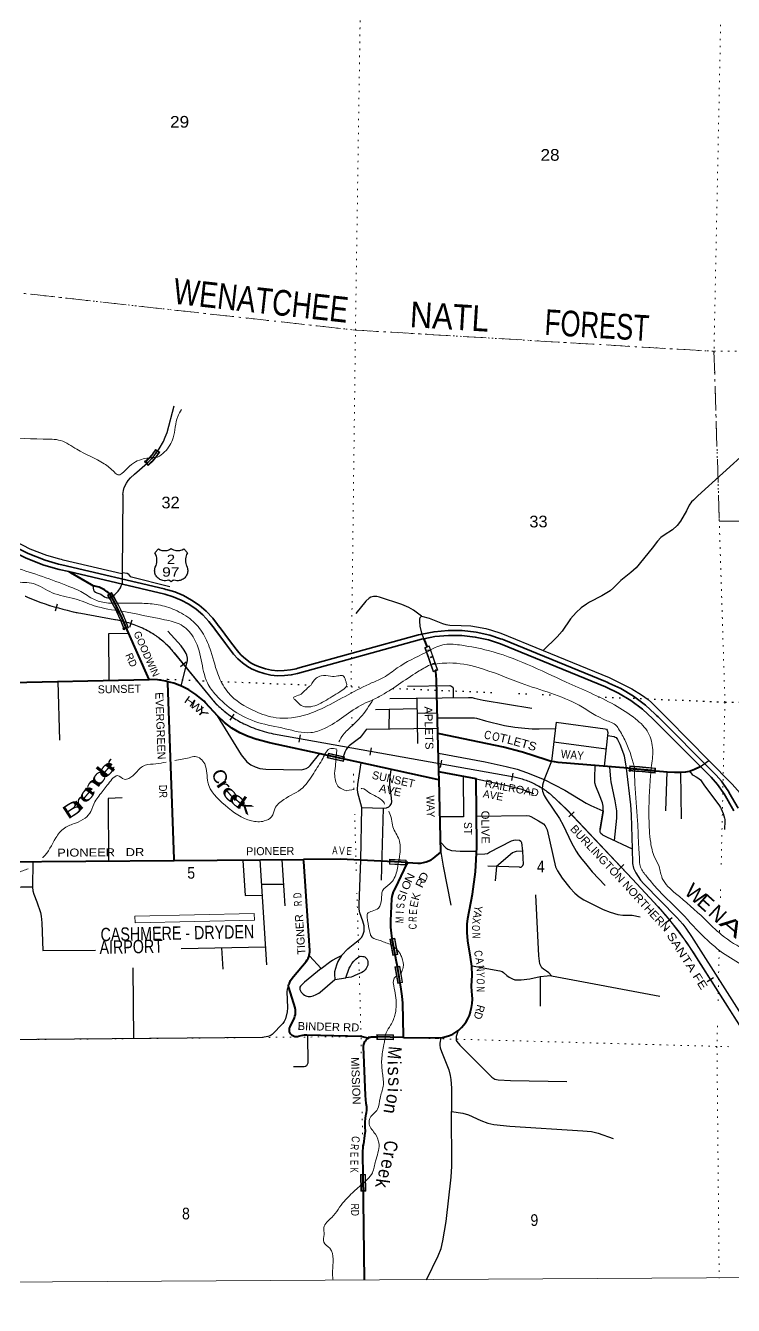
# Model space of a CAD drawing. Header units: feet. Extents: x -3 to 248627, y 0 to 184934.
# Drawn here: x 125833 to 136455, y 0 to 19192 of the extents above; entities that cross this region are included whole.
import ezdxf
from ezdxf.enums import TextEntityAlignment as Align

# ---------------------------------------------------------------- set-up
doc = ezdxf.new("R2010")
doc.units = ezdxf.units.FT
doc.header["$LTSCALE"] = 70
doc.header["$PDMODE"] = 32
doc.header["$PDSIZE"] = 35
doc.linetypes.add('DOT_DASHED', pattern=[7.7, 5, -1.2, 0.3, -1.2])
doc.linetypes.add('DOTTED', pattern=[1.5, 0.3, -1.2])
for name, color, linetype, lineweight in [('16', 7, 'Continuous', 25), ('20', 7, 'Continuous', 70), ('26', 7, 'Continuous', 40), ('27', 7, 'Continuous', 35), ('29', 7, 'Continuous', 25), ('31', 7, 'Continuous', 13), ('34', 7, 'Continuous', 25), ('36', 7, 'Continuous', 13), ('39', 7, 'Continuous', 13), ('4', 7, 'Continuous', 13), ('44', 7, 'DOT_DASHED', 13), ('6', 7, 'DOTTED', 25), ('61', 7, 'Continuous', 13), ('7', 7, 'DOTTED', 13)]:
    doc.layers.add(name, color=color, linetype=linetype, lineweight=lineweight)
doc.layers.add('41', color=7, linetype='Continuous')

msp = doc.modelspace()

# ---------------------------------------------------------------- linework, layer by layer
at = {"layer": '16'}
msp.add_line((128018.23, 11349.45), (128017.61, 11349.01), dxfattribs=at)
for points in [[(127774.58, 11284.2), (127796.31, 11309.08), (127804.36, 11318.29), (127826.17, 11343.27)], [(127826.17, 11343.27), (127851.12, 11331.55), (127860.89, 11327.79), (127879.29, 11322.85), (127898.12, 11319.86), (127917.15, 11318.85), (127936.18, 11319.84), (127955.01, 11322.81), (127973.42, 11327.73), (127991.21, 11334.56), (128008.2, 11343.2), (128017.61, 11349.01)], [(128018.23, 11349.45), (128034.75, 11339.65), (128052.02, 11331.72), (128070.02, 11325.64), (128088.56, 11321.48), (128107.43, 11319.27), (128126.43, 11319.06), (128145.34, 11320.82), (128163.97, 11324.56), (128182.11, 11330.22), (128185.01, 11331.47), (128210.01, 11343.35)], [(128210.01, 11343.35), (128231.84, 11318.35), (128239.57, 11309.5), (128261.66, 11284.2)], [(127779.49, 11072.54), (127790.38, 11098), (127796.33, 11116.29), (127801.17, 11139.02), (127803.62, 11162.13), (127803.63, 11185.38), (127801.21, 11208.49), (127796.39, 11231.23), (127789.22, 11253.34), (127786.67, 11259.08), (127774.58, 11284.2)], [(128261.66, 11284.2), (128249.69, 11259.5), (128242.9, 11241.6), (128236.98, 11219.12), (128233.44, 11196.15), (128232.32, 11172.93), (128233.64, 11149.73), (128237.37, 11126.79), (128243.48, 11104.36), (128245.97, 11097.96), (128256.78, 11072.47)], [(127955.85, 10871.72), (127931.84, 10868.13), (127925.87, 10867.63), (127910.02, 10867.95), (127894.3, 10869.94), (127878.87, 10873.55), (127863.9, 10878.76), (127849.56, 10885.5), (127836, 10893.71), (127823.37, 10903.28), (127811.81, 10914.13), (127801.45, 10926.12), (127792.4, 10939.13), (127784.76, 10953.02), (127778.62, 10967.63), (127774.03, 10982.8), (127771.06, 10998.37), (127769.72, 11014.16), (127770.05, 11030.01), (127772.03, 11045.73), (127772.56, 11048), (127779.49, 11072.54)], [(128256.78, 11072.47), (128263.6, 11047.96), (128264.77, 11042.41), (128266.4, 11026.65), (128266.38, 11010.8), (128264.69, 10995.04), (128261.37, 10979.54), (128256.45, 10964.48), (128249.98, 10950.01), (128242.04, 10936.3), (128232.7, 10923.49), (128222.08, 10911.73), (128210.28, 10901.14), (128197.44, 10891.85), (128183.71, 10883.94), (128169.22, 10877.52), (128154.14, 10872.65), (128138.63, 10869.38), (128122.86, 10867.75), (128107.01, 10867.77), (128104.01, 10868.09), (128080.21, 10871.75)], [(128018.14, 10850.41), (127993, 10871.08), (127992.17, 10871.45), (127986.92, 10873.17), (127981.84, 10874.26), (127955.85, 10871.72)], [(128080.21, 10871.75), (128054.01, 10874.15), (128052.78, 10873.98), (128047.45, 10872.63), (128043, 10870.98), (128018.14, 10850.41)]]:
    msp.add_lwpolyline(points, dxfattribs=at)
at = {"layer": '20', "lineweight": 35}
for points in [[(126480.55, 11003.64), (126335.41, 11037.75), (126104.98, 11102.41), (125839.51, 11205.35), (125586.25, 11335.48), (124250.34, 12121.54)], [(136527.05, 7454.54), (136393.63, 7685.67), (136379.35, 7710.4), (136363.44, 7735.67), (136275.42, 7859.71), (136194.42, 7951.74), (136173.04, 7976.04), (136147.33, 8001.7), (135323.74, 8823.99), (135299.77, 8847.92), (135273.74, 8872.14), (135137.49, 8998.92), (134957.96, 9134.11), (134765.29, 9249.79), (134586.58, 9333.04), (134561.56, 9344.7), (134536.58, 9354.92), (133010.59, 9979.08), (132985.7, 9989.26), (132960.59, 9997.59), (132799.75, 10050.94), (132594.04, 10096.78), (132384.65, 10120.88), (132173.9, 10122.95), (131964.08, 10102.98), (131781.29, 10066.01), (131757.46, 10061.19), (131731.29, 10053.99), (129917.02, 9554.42), (129892.51, 9547.68), (129867.02, 9542.18), (129806.91, 9529.22), (129713.05, 9518.71), (129618.6, 9518.07), (129524.61, 9527.31), (129432.1, 9546.32), (129342.07, 9574.9), (129280.53, 9601.81), (129256.42, 9612.35), (129230.53, 9627.57), (129203.55, 9643.43), (129133.65, 9693.52), (129069.37, 9750.65), (129034.22, 9789.18), (129011.56, 9814.01), (128991.99, 9839.18), (128890.66, 9969.47), (128751.47, 10160.34), (128724.46, 10197.38), (128715.08, 10210.34), (128640.99, 10306.99), (128544.88, 10408.34), (128438.71, 10499.09), (128323.63, 10578.25), (128200.91, 10644.95), (128071.89, 10698.45), (127962.6, 10730.87), (127937.97, 10738.17), (127912.6, 10744.14), (126377.48, 11104.91), (126352.67, 11110.74), (126327.48, 11117.8), (126128.4, 11173.66), (125870.25, 11273.77), (125648.97, 11387.46)], [(131811.69, 9995.74), (131776.2, 9988.56), (129911.93, 9475.23), (129819.15, 9455.22), (129717.48, 9443.84), (129615.19, 9443.15), (129513.38, 9453.16), (129413.17, 9473.75), (129315.67, 9504.71), (129221.94, 9545.68), (129163.11, 9580.26), (129086.83, 9634.93), (129016.68, 9697.27), (128953.43, 9766.6), (128830.75, 9924.34), (128672.64, 10141.15), (128664.15, 10153.68), (128583.94, 10258.3), (128493.23, 10353.96), (128393.03, 10439.61), (128284.42, 10514.32), (128168.59, 10577.27), (128046.82, 10627.76), (127920.44, 10665.25), (126480.55, 11003.64)], [(136461.74, 7417.66), (136315.11, 7671.67), (136301.8, 7693.11), (136216.61, 7813.17), (136119.34, 7923.67), (135245.75, 8795.88), (135089.3, 8941.45), (134916.04, 9071.92), (134730.1, 9183.55), (134533.51, 9275.14), (132958.54, 9919.34), (132779.63, 9978.69), (132581.57, 10022.83), (132379.99, 10046.02), (132177.09, 10048.02), (131975.09, 10028.8), (131811.69, 9995.74)]]:
    msp.add_lwpolyline(points, dxfattribs=at)
at = {"layer": '26'}
for p, q in [((125327.95, 9336.98), (127686.37, 9387.16)), ((132034.44, 8000.97), (132019.5, 8574.85)), ((132037.61, 7879.63), (132034.44, 8000.97)), ((125405.68, 6651.29), (128063.83, 6672.82)), ((128063.83, 6672.82), (130004.56, 6688.53)), ((131505.72, 4016.76), (131103.84, 4026.52)), ((130919.43, 379.3), (130898.33, 1966.42))]:
    msp.add_line(p, q, dxfattribs=at)
for points in [[(127095.57, 10668.32), (127066.27, 10693.68), (127056.31, 10702.3), (127018.64, 10728.53), (126978.44, 10750.68), (126936.15, 10768.51), (126892.22, 10781.82), (126872.14, 10785.67), (126849.22, 10790.06), (126822.14, 10805), (126511.77, 10985.48), (126480.55, 11003.64)], [(127686.37, 9387.16), (127355.53, 10128.58), (127283.97, 10304.71), (127226.5, 10423.32), (127171.9, 10534.74), (127095.57, 10668.32)], [(131858.31, 9880.4), (131848.2, 9905.4), (131822.11, 9969.97), (131811.69, 9995.74)], [(132019.5, 8574.85), (131998.71, 9372.92), (131993.89, 9460.25), (131989.2, 9493.53), (131986.59, 9512.08)], [(127966.81, 9353.32), (127934.96, 9361.75), (127811.33, 9380.97), (127686.37, 9387.16)], [(128063.83, 6672.82), (128062.89, 6698.99), (127967.66, 9329.75), (127966.81, 9353.32)], [(130367.15, 8246.36), (129493.1, 8438.24), (129309.87, 8485.86), (129304.73, 8487.29), (129174.04, 8531.19), (129048.66, 8588.52), (128929.97, 8658.64), (128819.25, 8740.78), (128717.72, 8834.04), (128534.91, 9034.36), (128512.04, 9059.42), (128487.1, 9082.39), (128487.07, 9082.42), (128389.61, 9160.89), (128284.48, 9228.73), (128172.84, 9285.21), (128055.91, 9329.72), (127966.81, 9353.32)], [(134893.83, 8052.34), (134868.83, 8054.49), (133827.28, 8143.88), (133771.07, 8149.02), (133706.11, 8161.39), (133642.8, 8180.48), (133287.61, 8297.91), (133272.21, 8302.82), (133002.72, 8372.57), (132042.81, 8570.06), (132019.5, 8574.85)], [(132037.61, 7879.63), (132009.71, 7885.76), (130367.15, 8246.36)], [(135282.42, 8017.88), (134893.83, 8052.34), (135460.97, 8003.67), (135569.31, 7998.35), (135654.13, 7996.7), (135738.65, 8003.91), (135794.92, 8013.73), (135873.09, 8040.96), (135947.98, 8076.2), (135959.98, 8082.77)], [(131335.88, 5500.88), (131322.05, 5581.83), (131321.96, 5582.4), (131312.56, 5674.35), (131312.82, 5766.78), (131328.24, 6095.21), (131333.01, 6131.46), (131341.54, 6167), (131353.74, 6201.46), (131356.61, 6208.19), (131429.75, 6353.27), (131556.47, 6615.95), (131567.96, 6639.77), (131570.54, 6639.63), (131718.81, 6631.82), (131761.02, 6633.7), (131802.8, 6639.98), (131843.7, 6650.59), (131883.26, 6665.42), (131921.06, 6684.3), (131948.29, 6701.19), (132065.76, 6798.76), (132037.61, 7879.63)], [(131505.72, 4016.76), (131979.91, 4012.43), (132034.44, 4012.64), (132088.64, 4018.54), (132141.94, 4030.07), (132193.73, 4047.12), (132243.46, 4069.48), (132290.58, 4096.92), (132334.58, 4129.13), (132374.96, 4165.77), (132411.3, 4206.43), (132443.18, 4250.66), (132470.27, 4297.98), (132492.26, 4347.88), (132508.92, 4399.8), (132510.35, 4405.35), (132526.11, 4466.68), (132535.44, 4529.65), (132538.14, 4593.26), (132534.17, 4656.8), (132527.98, 4705.47), (132524.37, 4788.85), (132529.49, 4872.15), (132533.6, 4947.7), (132529.9, 5085.46), (132511.83, 5222.08), (132469.47, 5466.14), (132458.99, 5590.34), (132461.54, 5714.95), (132471.05, 5801.47), (132540.42, 6165.01), (132585.15, 6503.11), (132604.38, 6871.64), (132604.33, 6890.52), (132596.87, 7897.18), (132061.11, 7996.05), (132034.44, 8000.97)], [(130970.75, 4006.47), (130867.14, 4031.64), (130053.27, 4052.86), (130037.05, 4053.82), (130012.82, 4053.13), (129988.8, 4049.91), (129965.24, 4044.19), (129904.45, 4026.82), (129893.48, 4026.51), (129882.53, 4027.35), (129871.74, 4029.32), (129861.21, 4032.42), (129851.06, 4036.59), (129841.4, 4041.81), (129832.34, 4048), (129823.98, 4055.11), (129816.4, 4063.06), (129809.7, 4071.75), (129803.95, 4081.09), (129799.2, 4090.99), (129795.51, 4101.33), (129792.92, 4111.99), (129791.47, 4122.87), (129791.15, 4133.84), (129791.99, 4144.79), (129793.96, 4155.58), (129797.06, 4166.11), (129801.23, 4176.26), (129802.41, 4178.66), (129867.22, 4313.65), (129875.42, 4336.93), (129881.14, 4360.93), (129884.33, 4385.4), (129884.93, 4410.07), (129882.96, 4434.67), (129878.42, 4458.92), (129877.08, 4464.2), (129785.11, 4768.25), (129776.46, 4796.84), (129784.82, 4818.25), (129790.81, 4833.61), (129810.7, 4872.1), (129834.49, 4908.3), (129855.2, 4934.22), (130042.86, 5159.29), (130058.3, 5180.61), (130071.43, 5203.43), (130082.1, 5227.49), (130090.2, 5252.53), (130095.63, 5278.29), (130098.35, 5304.47), (130098.62, 5322.39), (130006.64, 6658.37), (130004.56, 6688.53)], [(131567.96, 6639.77), (130557.31, 6693.01), (130004.56, 6688.53)], [(131411.94, 5082.51), (131395.45, 5177.06), (131335.88, 5500.88)], [(131505.72, 4016.76), (131505.03, 4042.52), (131491.93, 4530.08), (131486.49, 4635.57), (131469.6, 4744.34), (131411.94, 5082.51)], [(130898.33, 1966.42), (130894.43, 2260.1), (130892.81, 2311.82), (130896.6, 2363.43), (130905.77, 2414.36), (130906.71, 2418.29), (130925.77, 2549.59), (130931.44, 2611.75), (130930.58, 2674.17), (130929.76, 2684.97), (130928.14, 2747.62), (130933.07, 2810.08), (130944.5, 2871.7), (130947.51, 2883.67), (130949.6, 2892.85), (130953.89, 2920.57), (130955.27, 2948.58), (130953.71, 2976.59), (130949.23, 3004.27), (130945.08, 3029.78), (130933.59, 3147.33), (130904.53, 3884.21), (130905.36, 3899.3), (130907.76, 3914.21), (130911.7, 3928.79), (130917.15, 3942.88), (130924.04, 3956.32), (130932.3, 3968.97), (130941.84, 3980.69), (130952.54, 3991.34), (130964.31, 4000.82), (130977, 4009.02), (130990.47, 4015.84), (131004.59, 4021.22), (131019.19, 4025.1), (131034.11, 4027.42), (131049.2, 4028.18), (131064.28, 4027.35), (131066.24, 4027.12), (131103.84, 4026.52)]]:
    msp.add_lwpolyline(points, dxfattribs=at)
at = {"layer": '29'}
for p, q in [((133597.87, 9819.9), (134590.29, 9413.98)), ((126315.69, 9357.06), (126341.7, 8474.77)), ((131562.87, 9288.07), (132200.89, 9295.34)), ((131299.32, 9102.83), (132479.02, 9117.59)), ((131701.75, 9101.22), (131711.86, 8426.41)), ((132699.67, 9077.91), (133429.03, 8954.44)), ((128708.69, 8840.05), (129066.77, 8258.88)), ((131082.52, 8936.02), (131703.4, 8949.73)), ((131287.68, 8939.44), (131285.97, 8647.47)), ((131707.1, 8881.66), (132006.98, 8887.06)), ((130951.31, 8639.61), (132016.78, 8653.98)), ((133794.49, 8745.1), (134530.85, 8648.63)), ((133759.74, 8448.86), (134543.35, 8346.2)), ((134568.68, 8592.37), (134517.43, 8084.39)), ((133727.59, 8160.48), (133615.35, 7886.7)), ((135959.98, 8082.77), (136084.79, 8169.2)), ((132596.87, 7897.18), (133059.99, 7796.14)), ((135457.06, 8003.69), (135436.35, 7415.27)), ((135662.71, 7995.86), (135670.47, 7297.82)), ((130878.61, 7464.5), (131197.13, 7454.38)), ((131197.13, 7454.38), (131167.75, 6377.15)), ((132601.76, 7335.83), (133342.78, 7345.89)), ((133288.46, 6812.45), (133297.45, 6612.54)), ((125942.67, 6652.82), (125938.18, 6274.03)), ((129451.31, 5107.33), (129352.9, 6679.61)), ((129678.24, 6681.71), (129725.31, 5992.08)), ((133245.34, 6570.67), (132769.26, 6587.42)), ((132898.5, 6583.42), (132881.27, 6364.48)), ((129380.47, 6317.3), (129705.66, 6319.37)), ((133533.26, 5244.56), (133490.2, 6154.58)), ((128166.96, 5351.1), (129434.44, 5376.83)), ((135827.18, 5532.97), (136828.98, 3963.1)), ((128772.55, 5360.77), (128792.58, 5042.59)), ((130091.5, 5244.1), (130267.4, 5053.45)), ((127440.33, 5060.67), (127450.78, 3997.05)), ((133555.95, 4934.67), (133554.59, 4486.92)), ((133722.78, 4944.46), (135350.5, 4638.71))]:
    msp.add_line(p, q, dxfattribs=at)
for points in [[(137681, 14357.24), (137648.95, 14199.89), (137637.33, 14163.94), (137625.7, 14137.49), (137581.28, 14056.02), (137479.78, 13895.23), (137192.2, 13463.64), (137094.93, 13294.38), (137015.65, 13124.08), (136980.74, 13078.58), (136950.1, 13050.04), (136896.16, 13002.42), (136672.02, 12820.47), (135923.46, 12139.23), (135854.73, 12076.82), (135826.19, 12050.37), (135793.41, 12000.65), (135750.06, 11914.97), (135661.25, 11762.64)], [(127291.39, 12160.74), (127301.35, 12218.47), (127314.02, 12265), (127345.75, 12330.59), (127371.11, 12370.78), (127409.18, 12408.87), (127468.38, 12463.86), (127658.68, 12628.88), (127749.61, 12721.96), (127799.31, 12791.79), (127835.26, 12843.63), (127901.85, 12956.8), (127929.35, 13018.16), (127956.83, 13090.08), (128060.44, 13489.92)], [(127291.39, 12160.74), (127281.62, 10991.29), (127280.21, 10823.08)], [(127275.93, 10970.8), (126394.64, 11177.92), (126371.37, 11183.38), (126347.73, 11190.02), (126152.15, 11244.9), (125901.03, 11342.27), (125683.25, 11454.17), (125660.06, 11466.09), (125610.1, 11495.49), (125578.25, 11528.79), (125537.29, 11599.83), (125482.69, 11651.74), (125403.5, 11706.38), (125335.24, 11785.62), (125269.71, 11881.24), (125209.64, 11968.67), (125130.46, 12028.78), (125051.79, 12040.88)], [(135661.25, 11762.64), (135610.53, 11693.69), (135538.79, 11629.27), (135413.7, 11548.27), (135367.71, 11513.29), (135318.04, 11459.91), (135237.09, 11356.83), (134994.27, 11062.3), (134913.32, 10988.66), (134766.15, 10870.85), (134655.77, 10760.39), (134604.27, 10716.22), (134479.17, 10642.59), (134295.21, 10546.86), (134251.06, 10517.4), (134170.12, 10458.5), (134092.85, 10392.22), (134008.23, 10296.51), (133883.13, 10112.42), (133809.55, 10024.07), (133597.87, 9819.9)], [(127281.62, 10991.29), (127359.25, 10979.93), (127374, 10968.86), (127403.51, 10931.96), (127995.2, 10783.09)], [(126849.22, 10790.06), (126844.63, 10753.4), (126849.91, 10729.07), (126863.66, 10711.09), (126881.63, 10696.28), (126902.78, 10685.7), (126961.98, 10664.55), (127019.08, 10627.53), (127041.28, 10615.89), (127066.65, 10609.54), (127085.68, 10608.48), (127100.48, 10612.72), (127154.41, 10644.45), (127174.49, 10659.26), (127221.01, 10710.03), (127254.85, 10758.69), (127268.59, 10789.37), (127280.21, 10823.08)], [(131772.55, 10336.67), (131654.13, 10427.65), (131582.23, 10467.84), (131478.62, 10512.27), (131144.52, 10622.29), (131102.23, 10630.75), (131055.71, 10630.75), (131013.41, 10622.29), (130988.04, 10607.48), (130939.4, 10558.82), (130789.27, 10376.87)], [(131811.69, 9995.74), (131776.78, 10080.68), (131755.63, 10186.46), (131749.29, 10262.62), (131747.17, 10292.24), (131755.63, 10315.52), (131772.55, 10336.67)], [(131772.55, 10336.67), (131888.84, 10304.93), (132091.84, 10226.65), (132140.48, 10211.85), (132199.69, 10201.27), (132370.97, 10197.04), (132516.87, 10188.57), (132597.23, 10175.88), (132738.9, 10150.49), (132823.49, 10127.22), (132965.16, 10078.56), (133597.87, 9819.9)], [(127378.91, 10075.23), (127076.08, 10070.69), (127080.41, 9373.91)], [(128167.69, 9291.27), (128263.48, 9665.98), (128263.48, 9708.29), (128252.9, 9752.72), (128244.45, 9778.1), (128214.84, 9826.76), (128166.21, 9890.23), (127965.33, 10112.37)], [(134590.29, 9413.98), (134932.76, 9246.03), (135074.44, 9157.17), (135173.82, 9085.24), (135224.57, 9038.69), (135474.09, 8793.27), (136084.79, 8169.2)], [(132200.89, 9295.34), (132214.5, 9292.59), (132230.35, 9283.07), (132241.99, 9269.32), (132247.27, 9255.56), (132249.54, 9114.72)], [(132479.02, 9117.59), (132532.74, 9114.88), (132566.57, 9107.47), (132699.67, 9077.91)], [(130951.31, 8639.61), (130874.92, 8540.46), (130846.38, 8512.96), (130788.22, 8468.53), (130690.96, 8392.37), (130667.7, 8370.16), (130645.5, 8337.37), (130625.41, 8297.16), (130591.14, 8197.19)], [(132012.34, 8808.98), (132491.52, 8813.4), (132571.87, 8809.17), (132597.24, 8804.93), (132736.81, 8766.85), (133022.27, 8697.04), (133176.64, 8671.65), (133322.54, 8656.84), (133434.61, 8648.38), (133540.34, 8644.14), (133781.4, 8652.61)], [(133794.49, 8745.1), (133727.59, 8160.48), (133726.75, 8158.39)], [(134530.85, 8648.63), (134550.02, 8640.93), (134562.71, 8626.12), (134568.68, 8592.37)], [(134564.84, 8546.47), (134666.32, 8530.92), (134681.12, 8522.46), (134693.8, 8514), (134714.96, 8484.37), (134753.02, 8416.67), (134807.99, 8272.81), (134816.46, 8243.18), (134843.95, 8054.89)], [(129066.77, 8258.88), (129153.69, 8153.3), (129215.01, 8108.88), (129278.45, 8077.14), (129346.11, 8053.87), (129439.15, 8041.18), (129969.9, 8030.6), (130010.07, 8041.18), (130043.91, 8053.87), (130077.74, 8072.91), (130103.11, 8096.18), (130246.9, 8273.9)], [(132028.64, 8281.24), (132731.64, 8152.5), (133045.62, 8082.74)], [(130817.92, 7685.34), (130812.56, 7742.86), (130816.79, 7810.56), (130869.66, 8134.26)], [(133045.62, 8082.74), (133209.35, 8041.14), (133351.03, 7992.48), (133615.35, 7886.7)], [(134500.71, 7414.67), (134500.31, 7485.78), (134489.74, 7536.56), (134445.33, 7652.92), (134388.24, 7786.21), (134377.67, 7834.87), (134375.55, 7906.8), (134381.89, 8097.21)], [(134670.4, 6971.51), (134707.54, 7305.95), (134707.54, 7367.3), (134703.31, 7418.08), (134680.05, 7566.18), (134620.84, 7851.79), (134614.5, 7891.99), (134601.65, 8075.68)], [(136084.79, 8169.2), (136434.13, 7817.93), (136635.02, 7593.67), (136721.71, 7487.88), (136924.71, 7200.15), (137102.34, 6912.42), (137275.74, 6582.37)], [(131197.13, 7454.38), (131250.27, 7461.49), (131281.99, 7476.29), (131306.3, 7497.45), (131322.17, 7524.95), (131327.45, 7553.52), (131326.4, 7605.35), (131299.96, 7811.63), (131298.91, 7861.34), (131305.25, 7926.92), (131320.05, 8032.71)], [(132398.08, 7931.46), (132403.65, 7327.07), (132051.1, 7327.07)], [(133615.35, 7886.7), (133588.91, 7801.01), (133584.69, 7741.77), (133591.03, 7710.04), (133614.29, 7646.57), (133646.01, 7595.79), (133844.78, 7299.59), (133899.76, 7200.15), (134026.64, 6935.69), (134094.31, 6812.99), (134128.14, 6757.98), (134178.89, 6692.39), (134235.98, 6624.69), (134335.37, 6504.09), (134531.62, 6295.8)], [(133615.35, 7886.7), (133924.08, 7725.9), (134245.5, 7531.26), (134317.4, 7495.29), (134497.14, 7414.9)], [(134843.95, 8054.89), (134910.54, 7506.94), (134919, 7354.61), (134934.1, 6848.11)], [(135794.92, 8013.73), (135836.73, 7963.93), (135851.54, 7950.18), (135893.82, 7925.85), (135919.21, 7913.16), (135942.46, 7898.34), (135961.5, 7879.31), (136012.24, 7807.37), (136246.96, 7490.01), (136262.82, 7466.74), (136273.39, 7446.64), (136299.83, 7375.77), (136322.03, 7305.94), (136324.14, 7285.85), (136325.2, 7267.87), (136320.97, 7136.69)], [(130840.3, 5981.5), (130839.09, 6011.77), (130863.23, 6678.73), (130878.61, 7464.5), (130817.92, 7685.34)], [(133059.99, 7796.14), (133281.25, 7740.71), (133454.64, 7677.24)], [(127279.88, 7609.07), (127070.3, 7603.2), (127076.54, 6660.06)], [(133342.78, 7345.89), (133388.02, 7339.79), (133413.39, 7331.32), (133531.81, 7267.85), (133603.71, 7221.31), (133631.2, 7191.69), (133658.69, 7132.45), (133785.56, 6578.14), (133815.17, 6514.67), (133882.84, 6408.88), (134001.25, 6260.78), (134075.27, 6180.39), (134140.82, 6125.38), (134210.6, 6083.07), (134502.42, 5937.09), (134606.03, 5896.88), (134720.22, 5860.92), (134796.34, 5850.34), (134885.16, 5852.46), (134935.91, 5850.34), (135054.32, 5829.18)], [(134491.77, 7057.27), (134464.36, 7077.45), (134455.91, 7094.38), (134453.79, 7109.19), (134455.91, 7145.15), (134500.71, 7414.67)], [(134500.71, 7414.67), (134500.73, 7413.69), (134454.07, 7136.06)], [(132061.89, 6943.2), (132137.25, 6860.58), (132171.08, 6839.42), (132223.94, 6822.5), (132355.05, 6814.03), (132600.34, 6809.8)], [(132602.94, 6765.45), (132722.99, 6769.6), (132765.28, 6778.07), (132797, 6794.99), (133126.88, 6966.36), (133160.71, 6979.06), (133190.32, 6983.29), (133245.3, 6974.83), (133266.44, 6962.13), (133274.9, 6943.09), (133288.46, 6812.45)], [(134491.77, 7057.27), (134549.24, 7028.31), (134934.1, 6848.11)], [(132065.76, 6798.76), (132097.23, 6585.4), (132215.45, 5999.88)], [(133288.46, 6812.45), (133194.55, 6805.57), (133164.94, 6798.17), (133141.68, 6784.41), (132898.5, 6583.42)], [(134934.1, 6848.11), (134940.14, 6628.93), (134957.06, 6557), (134990.89, 6487.18), (135062.79, 6379.28), (135109.31, 6322.16), (135608.36, 5818.62), (135695.06, 5719.18), (135739.46, 5655.71), (135827.18, 5532.97)], [(129093.64, 6673.97), (129128.84, 6147.99), (129382.49, 6152.89)], [(133245.34, 6570.67), (133269.61, 6573.91), (133281.24, 6581.31), (133293.93, 6596.12), (133297.45, 6612.54)], [(125938.18, 6274.03), (125768.34, 6271.55), (125742.97, 6267.31), (125730.28, 6260.97), (125711.25, 6246.15), (125698.56, 6228.18), (125694.33, 6208.07), (125683.76, 6043.06), (125675.3, 6025.08), (125660.5, 6011.32), (125647.81, 6006.04), (125635.13, 6002.86), (125514.6, 6002.86), (125494.51, 6006.04), (125474.43, 6017.67), (125460.68, 6031.43), (125453.28, 6053.64), (125449.05, 6222.88)], [(125938.18, 6274.03), (125943.84, 6216.54), (125956.53, 6167.88), (126003.05, 6051.52), (126055.91, 5892.85), (126068.6, 5837.85), (126077.41, 5738.04)], [(130571.4, 5247.37), (130670.28, 5346.81), (130700.94, 5374.32), (130847.9, 5490.68), (130879.62, 5524.53), (130900.77, 5566.85), (130913.46, 5614.45), (130915.57, 5657.82), (130911.34, 5690.62), (130892.31, 5763.61), (130850.02, 5888.43), (130840.5, 5941.33), (130840.3, 5981.5)], [(126077.41, 5738.04), (126092.66, 5320.53), (126880.34, 5328.28)], [(130267.4, 5053.45), (130413.87, 5161.69), (130438.18, 5177.56), (130503.74, 5213.52), (130571.4, 5247.37)], [(130571.4, 5247.37), (130518.54, 5157.46), (130496.34, 5104.57), (130481.53, 5052.73), (130470.96, 4999.84), (130468.85, 4968.1), (130472.01, 4886.64), (130641.19, 4912.04)], [(133722.78, 4944.46), (133683.63, 4986.07), (133651.9, 5011.45), (133604.33, 5041.08), (133582.12, 5062.23), (133563.1, 5089.74), (133552.52, 5121.47), (133533.26, 5244.56)], [(130267.4, 5053.45), (130017.37, 4848.56), (129958.16, 4787.2), (129950.76, 4771.34), (129947.59, 4758.64), (129949.7, 4736.43), (129966.62, 4699.4), (129998.34, 4666.61), (130018.43, 4650.74), (130038.52, 4641.22), (130055.43, 4635.93), (130072.35, 4632.76), (130110.41, 4633.82), (130148.48, 4643.34), (130193.94, 4660.26), (130233.06, 4681.42), (130253.15, 4696.23), (130472.01, 4886.64)], [(132532.21, 5091.6), (132951.96, 5015.69), (132983.68, 5005.11), (133002.71, 4994.53), (133055.58, 4945.87), (133089.41, 4920.48), (133138.05, 4895.09), (133174, 4884.51), (133209.95, 4880.28), (133271.27, 4884.51), (133398.15, 4899.32), (133555.95, 4934.67)], [(133555.95, 4934.67), (133660.36, 4943.75), (133686.8, 4944.81), (133722.78, 4944.46)], [(129776.46, 4796.84), (129757.26, 4737.5), (129755.15, 4705.77), (129763.61, 4464.58), (129759.38, 4403.22), (129731.89, 4299.55), (129712.86, 4257.24), (129693.83, 4227.62), (129533.12, 4060.48), (129505.63, 4043.55), (129467.56, 4030.86), (129387.86, 4017.5)], [(130064.2, 4048.99), (130066, 3633.11), (130060.72, 3614.06), (130046.97, 3595.03), (130031.11, 3581.27), (130015.25, 3575.99), (129852.42, 3575.99)], [(132324.84, 4120.39), (132296.43, 4031.89), (132294.31, 3993.8), (132296.43, 3970.54), (132304.89, 3955.73), (132349.29, 3900.71), (132831.43, 3422.56), (132873.72, 3395.06), (132924.47, 3380.24), (133110.56, 3371.78), (133956.42, 3359.09)], [(129387.86, 4017.5), (125432.71, 3982.94), (125432.71, 3982.94), (124748.9, 3968.54)], [(132064.35, 4014.63), (132046.91, 3933.52), (132046.9, 3902.83), (132054.32, 3864.76), (132076.51, 3805.51), (132182.24, 3530.46), (132205.51, 3445.84), (132213.96, 3388.71), (132222.42, 3255.42), (132222.04, 2907.59)], [(131850.7, 384.72), (132024.72, 741.92), (132067.02, 854.05), (132096.62, 966.19), (132143.14, 1258.16), (132219.27, 1922.51), (132227.73, 2087.53), (132222.04, 2907.59)], [(132222.04, 2907.59), (132392.67, 2883.06), (132479.36, 2859.78), (132665.45, 2775.15), (132771.19, 2732.84), (132860, 2711.68), (133101.07, 2686.29), (134196.46, 2618.58), (134327.58, 2608.01), (134424.84, 2584.73), (134648.99, 2504.33)]]:
    msp.add_lwpolyline(points, dxfattribs=at)
msp.add_lwpolyline([(130641.19, 4912.04), (130690.88, 5055.9), (130707.27, 5089.22), (130731.06, 5125.72), (130759.08, 5160.63), (130787.09, 5190.25), (130818.82, 5217.22), (130843.13, 5231.51), (130862.17, 5236.79), (130870.63, 5236.79), (130895.99, 5234.68), (130910.8, 5231.5), (130921.38, 5226.74), (130939.34, 5212.47), (130954.68, 5195.01), (130962.6, 5176.5), (130967.9, 5154.81), (130968.95, 5132.07), (130966.84, 5103.5), (130958.38, 5080.23), (130944.64, 5053.26), (130926.66, 5030.52), (130902.87, 5007.77), (130879.08, 4992.43), (130775.46, 4945.89), (130741.63, 4932.66), (130716.25, 4924.73)], close=True, dxfattribs=at)
at = {"layer": '29', "linetype": 'DOTTED', "lineweight": 100}
msp.add_arc((127098.42, 13271.19), 848.73, 310.39983, 327.58244, dxfattribs=at)
at = {"layer": '29'}
msp.add_arc((127086.2, 10700.31), 90.84, 261.77485, 265.02178, dxfattribs=at)
at = {"layer": '31'}
for p, q in [((127783.24, 12836.32), (127846.54, 12796.08)), ((127785.66, 12825.28), (127835.46, 12793.63)), ((127785.66, 12825.28), (127835.46, 12793.63)), ((127672.97, 12596.43), (127624.03, 12653.27)), ((127673.81, 12607.7), (127635.31, 12652.42)), ((127673.81, 12607.7), (127635.31, 12652.42))]:
    msp.add_line(p, q, dxfattribs=at)
for radius, start, end in [(811.23, 310.39984, 327.58246), (819.23, 310.94675, 327.02287), (819.23, 310.94675, 327.02287), (886.23, 310.39984, 327.58246), (878.23, 310.93213, 327.05862), (878.23, 310.93213, 327.05862)]:
    msp.add_arc((127098.42, 13271.19), radius, start, end, dxfattribs=at)
msp.add_point((127635.31, 12652.42), dxfattribs=at)
at = {"layer": '34'}
for p, q in [((126281.21, 10414.59), (126312.48, 10520.69)), ((127398.47, 10173.24), (127429.76, 10279.33)), ((128158.36, 9581.59), (128244.05, 9651.53)), ((128902.7, 8775.11), (128964.1, 8867.12)), ((129937.01, 8446.06), (129956.47, 8554.95)), ((131005.41, 8252.47), (131024.87, 8361.36)), ((132061.36, 8066.41), (132080.82, 8175.29)), ((133129.75, 7872.82), (133149.21, 7981.7)), ((133985.6, 7325.05), (134066.01, 7401)), ((134729.28, 6533.91), (134809.69, 6609.87)), ((135451.15, 5746.11), (135536.29, 5816.72)), ((136060.81, 4857.08), (136154.22, 4916.32))]:
    msp.add_line(p, q, dxfattribs=at)
at = {"layer": '34', "lineweight": 13}
for p, q in [((126660.01, 10378.24), (127173.98, 10284.52)), ((128063.12, 9782.88), (128637.22, 9079.52)), ((129609, 8559.03), (133165.21, 7923.48)), ((135897.56, 5219.24), (136988.7, 3498.82))]:
    msp.add_line(p, q, dxfattribs=at)
at = {"layer": '34'}
for points in [[(125825.27, 10637.27), (125833.08, 10633.92), (125870.98, 10617.54), (125934.71, 10591.72), (125998.58, 10566.68), (126063.45, 10542.64), (126128.17, 10519.85), (126193.47, 10498.15), (126259.48, 10477.92), (126325.23, 10458.54), (126391.6, 10440.24), (126458.65, 10423.43), (126525.47, 10407.46), (126592.49, 10392.65), (126660.21, 10379.32), (127174.17, 10285.6), (127184.42, 10283.84), (127212.03, 10278.84), (127346.69, 10246.51)], [(127347.24, 10247.12), (127348.65, 10246.74), (127375.51, 10238.81), (127402.29, 10230.54), (127428.89, 10221.79), (127455.43, 10212.46), (127481.66, 10202.78), (127507.93, 10192.63), (127533.79, 10181.98), (127559.69, 10170.9), (127585.18, 10159.31), (127610.59, 10147.37), (127635.68, 10135.06), (127660.72, 10122.17), (127674.36, 10114.83), (127693.63, 10104.15), (127712.56, 10093.08), (127731.31, 10081.7), (127750.04, 10070.02), (127768.43, 10057.96), (127786.52, 10045.64), (127804.6, 10033.02), (127822.34, 10020.03), (127839.77, 10006.77), (127857.14, 9993.12), (127874.1, 9979.26), (127890.95, 9965.18), (127907.55, 9950.64), (127923.75, 9935.91), (127939.77, 9920.84), (127955.55, 9905.61), (127971.11, 9889.94), (127986.31, 9874.16), (128001.27, 9857.95), (128015.9, 9841.64), (128030.33, 9824.99), (128044.37, 9808.14), (128058.11, 9791), (128063.98, 9783.57), (128638.06, 9080.24)], [(128638.06, 9080.24), (128656.12, 9060.19), (128674.56, 9040.64), (128693.34, 9021.41), (128712.47, 9002.27), (128731.94, 8983.65), (128751.66, 8965.46), (128771.72, 8947.36), (128792.12, 8929.78), (128812.78, 8912.62), (128833.88, 8895.66), (128855.13, 8879.23), (128876.6, 8863.02), (128898.53, 8847.22), (128920.61, 8831.95), (128943.03, 8816.99), (128965.58, 8802.34), (128988.59, 8788.12), (129011.62, 8774.32), (129035.12, 8760.94), (129058.64, 8747.99), (129082.5, 8735.35), (129106.52, 8723.26), (129125.2, 8714.18), (129156.62, 8699.72), (129188.19, 8686.06), (129220.01, 8672.94), (129252.19, 8660.1), (129284.51, 8648.04), (129316.91, 8636.62), (129349.65, 8625.47), (129382.55, 8615.11), (129415.52, 8605.38), (129448.92, 8596.1), (129482.23, 8587.53), (129515.69, 8579.31), (129549.48, 8571.81), (129583.17, 8565.01), (129609.2, 8560.11), (133165.41, 7924.56), (133185.83, 7920.54), (133206.04, 7916.06), (133226.17, 7911.25), (133246.38, 7906.17), (133266.39, 7900.66), (133286.21, 7894.8), (133306.1, 7888.7), (133325.79, 7882.15), (133345.29, 7875.27), (133364.84, 7868.03), (133384.1, 7860.47), (133403.3, 7852.68), (133422.43, 7844.43), (133441.24, 7835.87), (133459.99, 7826.96), (133478.59, 7817.83), (133497.08, 7808.24), (133515.3, 7798.47), (133533.44, 7788.22), (133551.29, 7777.79), (133569.08, 7767), (133586.57, 7755.91), (133603.87, 7744.49), (133621.01, 7732.86), (133637.94, 7720.79), (133654.72, 7708.51), (133671.19, 7695.92), (133687.51, 7683.12), (133703.5, 7669.89), (133719.33, 7656.45), (133734.87, 7642.83), (133750.25, 7628.88), (133765.31, 7614.62), (133780.19, 7600.03), (133784.12, 7596.15), (133962.17, 7429.37), (134942.32, 6391.68), (135259.18, 6049.07), (135326.22, 5976.19), (135391.22, 5902.18), (135454.98, 5827.02), (135518.3, 5750.66), (135579.58, 5673.18), (135639.23, 5594.96), (135698.43, 5515.56), (135755.59, 5435.02), (135811.12, 5353.74), (135865.8, 5270.9), (135898.49, 5219.83), (136989.61, 3499.44)]]:
    msp.add_lwpolyline(points, dxfattribs=at)
at = {"layer": '34', "lineweight": 13}
msp.add_lwpolyline([(133783.36, 7595.36), (133961.39, 7428.59), (134941.52, 6390.93), (135258.37, 6048.32)], dxfattribs=at)
for centre, radius, start, end in [((127399.86, 14253.1), 3944.85, 246.59184, 259.19034), ((126911.92, 8699.65), 1606.39, 61.68626, 80.61114), ((127070.41, 9009.71), 1258.29, 37.91332, 61.34333), ((129790.57, 10106.86), 1544.55, 221.69289, 244.46346), ((129961.71, 10504.73), 1977.41, 244.95869, 259.72515), ((132942.14, 6756.9), 1187.71, 44.90575, 79.17466), ((131116.54, 2194.19), 5657.66, 32.32241, 42.93937)]:
    msp.add_arc(centre, radius, start, end, dxfattribs=at)
at = {"layer": '36'}
for p, q in [((127473.72, 5838.28), (129264.12, 5874.63)), ((127475.75, 5738.3), (127473.72, 5838.28)), ((127475.75, 5738.3), (129266.15, 5774.65)), ((129266.15, 5774.65), (129264.12, 5874.63))]:
    msp.add_line(p, q, dxfattribs=at)
at = {"layer": '39'}
for p, q in [((130504.02, 8333.76), (130488.51, 8178.9)), ((130488.55, 8179.35), (130481.65, 8084.24)), ((130652.43, 7719.09), (130766.21, 7734.77))]:
    msp.add_line(p, q, dxfattribs=at)
for points in [[(127790.28, 12714.64), (127810.59, 12722.21), (127918.78, 12799.41), (128048.29, 13011.71), (128116.79, 13330.42), (128170.48, 13435.5)], [(124246, 12884.43), (124502.32, 12780.94), (124733.45, 12824.63), (125090.55, 13000.02), (125341.94, 13019.66), (126098.66, 12991.97), (126358.36, 12969.35), (126602.62, 12837.85), (127010.37, 12622.73), (127166.08, 12494.73), (127218.63, 12454.75), (127336.88, 12532.01), (127571.36, 12686.53), (127790.28, 12714.64)], [(124252.17, 11767.73), (124410.78, 11611.95), (124712.05, 11370), (124904.44, 11163.65), (125051.85, 11077.91), (125283.27, 11073.26), (125474.26, 11098.58), (125683.76, 11059.54), (126484.24, 10782.3), (126714.26, 10676.91), (126813.25, 10611.02), (126992.74, 10543.61), (127215.88, 10530.39)], [(124253.54, 11517.03), (124549.87, 11236.07), (124758.33, 11035.86), (124982.07, 10970.72), (125382.76, 10924.78), (125687.04, 10850.05), (125950.79, 10823.42), (126231.29, 10688.12), (126573.91, 10595.49), (126864.27, 10492.47), (127277.09, 10408.73)], [(127215.88, 10530.39), (127580.36, 10529), (127823.97, 10506.28), (128071.92, 10429.2), (128324.35, 10277.61), (128500.68, 10067.14), (128612.9, 9809.95), (128735.97, 9421.88), (128872.17, 9191.02), (129278.31, 8909.41), (129590.77, 8812.57), (130057.28, 8861.7), (130312.18, 8967.99), (131036.32, 9338.97), (131204.86, 9416.54), (131411.25, 9558.79), (131837.38, 9789.9)], [(127277.09, 10408.73), (127919.88, 10283.24), (128165.84, 10204.14), (128345.98, 10027.94), (128468.8, 9682.17), (128561.43, 9336.22), (128691.32, 9151.66), (128962.38, 8913.56), (129319.56, 8742.45), (129730.6, 8648.21), (130113.25, 8590.07), (130318.11, 8651.74), (130897.42, 9015.81), (131050.02, 9084.32)], [(131837.38, 9789.9), (132002.91, 9876.61), (132123.43, 9911.58), (132377.03, 9899), (132775.9, 9820.81), (133943.77, 9348.35), (134668.18, 9006.19), (134987.37, 8794.56), (135177.77, 8586.19), (135243.7, 8330.74), (135221.66, 8064.63)], [(131050.02, 9084.32), (131140.19, 9130.08), (131715.44, 9500.18), (131901.88, 9608.31)], [(131901.88, 9608.31), (132191.5, 9633.98), (132622.5, 9566.06), (133269.82, 9330.21), (134141.05, 8999), (134556.94, 8767.81), (134714.45, 8674.07), (134718.17, 8667.61)], [(130110.99, 9297.17), (130192.84, 9404.43), (130269.08, 9441.15), (130409.96, 9435.95), (130520.61, 9438.62), (130586.97, 9445.07), (130607.17, 9433.1), (130641.87, 9350.71), (130652.21, 9304.44), (130634.32, 9268.07), (130546.2, 9199.05), (130317.66, 9060.69), (130082.76, 8974.67), (129969.95, 8996.15), (129882.96, 9074.2), (129852.56, 9110.28), (129928.79, 9149.01), (129994.93, 9191.71), (130050.94, 9246.44), (130110.99, 9297.17)], [(131050.02, 9084.32), (130854.37, 8814.1), (130732.5, 8691.57)], [(130732.5, 8691.57), (130598.37, 8556.72), (130533.31, 8450.78)], [(134718.17, 8667.61), (134824.26, 8483.34), (134967.31, 8086.86)], [(130503.2, 8338.98), (130412.48, 8352.13), (130293.26, 8198.58)], [(127940.84, 8148.79), (127788.07, 8120.26), (127627.21, 8101.75), (127491.05, 7992.15), (127382.93, 7902.86), (127312.58, 7890.35), (127213.67, 7944.15), (127129.49, 7889.25), (126997.71, 7719.24), (126873.98, 7551.29), (126812.47, 7407.89), (126724.55, 7306.63), (126582.13, 7233.25), (126415.58, 7157.72), (126285.68, 7009.88), (126090.25, 6718.61), (126087.92, 6716.64)], [(130295.42, 8201.93), (130157.16, 7981.94), (129991.48, 7763.38), (129706.83, 7586.4), (129572.85, 7448.61), (129525.29, 7327.45), (129415, 7264.34), (129223.84, 7265.21), (128828.05, 7500.55), (128566.4, 7845.49), (128520.48, 8119.19), (128377, 8232), (128289.41, 8213.88), (128071.78, 8173.24)], [(130481.65, 8084.24), (130471.3, 7941.52), (130534.69, 7772.68), (130651.72, 7718.99)], [(134967.31, 8086.86), (134977.16, 7819.46), (135016.72, 7265.69), (135035.24, 6864.91), (135043.79, 6726.98)], [(135221.66, 8064.63), (135211.82, 7945.77), (135187.49, 7309.02), (135213.85, 6942.53), (135271.52, 6721.28), (135338.77, 6580.66), (135388.13, 6403.68), (135586.67, 6179.24), (136021.6, 5795.06), (136278.58, 5556.86), (137041.83, 5114.21), (137441.78, 4856.73), (137725.58, 4507.9), (137781.78, 4198), (137707.22, 3883.28), (137596.52, 3556.26), (137519.38, 3334.2), (137540.23, 3213.45), (137621.18, 3137.38), (137857.26, 3028), (138149.76, 2904.85), (138747.61, 2529.7), (139091.33, 2253.75), (139305.76, 2063.66), (139583.09, 1787.31), (140142.32, 1476.39), (140502.91, 1408.05), (140812.34, 1480.41), (141084.83, 1671.41), (141440.16, 1806.5), (142117.95, 1854.89), (142347.08, 1896.55), (142498.87, 1750.4), (142600.75, 1539.48), (142700.29, 1382.95), (142931.01, 1160.71), (143124.81, 954.13)], [(130868.55, 7748.88), (130880.91, 7750.58), (130983.88, 7692.77), (131094.9, 7633), (131202.04, 7551.05), (131220.67, 7518.54)], [(131282.18, 7411.21), (131289.48, 7398.47), (131345.15, 7177.2), (131436.86, 6984.35), (131450.22, 6770.89), (131421.43, 6608.04)], [(135043.79, 6726.98), (135050.84, 6613.19), (135128.21, 6462.56), (135149.04, 6437.84)], [(125873.55, 6547.6), (125707.33, 6488.67), (125449.99, 6452.88), (125262.7, 6479.96), (125077.84, 6438.56), (124930.69, 6482), (124812.79, 6429.21)], [(131421.43, 6608.04), (131403.52, 6506.71), (131300.01, 6320.75), (131189.98, 6215.33), (131174.65, 6088.32), (131127.14, 5959.11), (131032.84, 5914.22), (130964.66, 5875.54), (130960.97, 5821.12), (130988.24, 5635.95), (131009.07, 5559.62)], [(135149.04, 6437.84), (135300.48, 6258.11), (135628.42, 5929.69), (135988.88, 5549.08), (136292.27, 5289.01), (136956.44, 4926.35), (137366.33, 4689.07), (137540.96, 4426.21), (137546.89, 4109.96), (137416.37, 3732.46), (137346.26, 3347.26), (137377.28, 3208.44), (137466.46, 3102.21), (137739.27, 2906.42), (138315.3, 2480.77), (138593.71, 2357.54), (138856.09, 2224.14), (139129.46, 1937.7), (139346.18, 1701.28), (139528.17, 1553.29), (139946.07, 1322.11), (140379.63, 1163.55), (140566.54, 1198.92), (140881.49, 1357.94), (141423.4, 1582.79), (141793.22, 1651.49), (142226.78, 1492.92), (142417.1, 1296.64), (142702.3, 1050.56), (142939.05, 828.36), (143007.43, 769.68)], [(131009.07, 5559.62), (131012.94, 5545.44), (131134.07, 5477.67), (131303.45, 5418.25), (131312.21, 5416.28)], [(131312.21, 5416.28), (131422.78, 5316.22), (131453.49, 5275.67)], [(131453.49, 5275.67), (131477.7, 5217.84), (131498.72, 5068.89), (131467.85, 4983.32)], [(131397.14, 4941.03), (131358.94, 4892.79), (131357.53, 4792.05), (131384.58, 4645.15), (131380.18, 4373.16), (131310.78, 4203.52), (131243.08, 4086.27), (131223.54, 3984.06)], [(131223.54, 3984.06), (131209.92, 3912.82), (131177.08, 3686.99), (131188.39, 3479.56), (131199.62, 3286.23), (131152.4, 3108.67), (131115.18, 2941.24), (131003.27, 2813.65), (130989.76, 2718.89), (131083.23, 2566.34), (131136.46, 2415.57), (131085.67, 2163.45), (131036.41, 1989.9), (130860.99, 1801.62)], [(130861.49, 1802.09), (130780.45, 1726.48), (130612.44, 1560.28), (130426.76, 1319.43), (130308.98, 1165.62), (130313.62, 1062.9), (130306.27, 948.03), (130397.37, 855.91), (130448.64, 695.05), (130443.3, 580.19), (130439.97, 465.34), (130446.3, 376.83)]]:
    msp.add_spline(points, degree=3, dxfattribs=at)
at = {"layer": '4'}
msp.add_lwpolyline([(0, 183577.08), (30826.42, 183598.29), (61611.62, 183645.77), (92479.02, 183767.9), (123305.1, 183916.31), (154130.93, 184107.12), (184956.47, 184340.33), (215781.67, 184615.95), (246606.46, 184933.96), (248626.55, 1367.98), (217549.25, 1047.36), (186473.05, 772.71), (155393.5, 534.37), (124315.15, 341.99), (93236.57, 192.37), (62157.81, 85.49), (31078.95, 21.37), (0, -0.01)], close=True, dxfattribs=at)
msp.add_lwpolyline([(0, 183577.08), (30826.42, 183598.29), (61611.62, 183645.77), (92479.02, 183767.9), (123305.1, 183916.31), (154130.93, 184107.12), (184956.47, 184340.33), (215781.67, 184615.95), (246606.46, 184933.96), (248626.55, 1367.98), (217549.25, 1047.36), (186473.05, 772.71), (155393.5, 534.37), (124315.15, 341.99), (93236.57, 192.37), (62157.81, 85.49), (31078.95, 21.37), (0, -0.01)], close=True, dxfattribs=at)
at = {"layer": '44'}
msp.add_lwpolyline([(124219.61, 17706.45), (125410.88, 17863.53), (125387, 15221.83), (130783.07, 14625.65), (136163.38, 14307.37), (136243.46, 11762.84), (138903.49, 11744.11), (138819.83, 14341.58), (141456.83, 14377.39), (146772.34, 14461.64), (152098.32, 14809.85), (152090.71, 9402.76), (155329.96, 9773.19)], dxfattribs=at)
at = {"layer": '6'}
for p, q in [((128763.2, 9357.04), (130113.37, 9302.86)), ((131338.46, 9253.13), (132886.23, 9189.61)), ((133229.21, 9175.53), (133379.43, 9169.37)), ((133583.19, 9161.01), (133751.38, 9154.1))]:
    msp.add_line(p, q, dxfattribs=at)
for points in [[(134424.88, 9126.47), (136327.92, 9048.37), (141601.73, 9039.7), (146848.21, 9226.28), (152090.71, 9402.76), (155329.96, 9773.19)], [(124265.99, 9278.9), (125327.95, 9336.98), (127965.52, 9389.06), (128551.13, 9365.56)], [(130644.91, 9281.52), (130716.75, 9278.64), (130901.55, 9271.06)]]:
    msp.add_lwpolyline(points, dxfattribs=at)
at = {"layer": '61'}
for p, q in [((127061.16, 10650.43), (127123.72, 10688.94)), ((127072.2, 10647.83), (127121.13, 10677.95)), ((127376.17, 10162.89), (127306.86, 10138.52)), ((127365.97, 10167.78), (127311.75, 10148.72)), ((131891.18, 9892.35), (131821.75, 9864)), ((132019.28, 9524.33), (131948.41, 9499.77)), ((130384.27, 8280.9), (130367.91, 8207.71)), ((130376.47, 8282.65), (130620.45, 8228.14)), ((130620.45, 8228.14), (130604.09, 8154.95)), ((134892.75, 8016.27), (134898.77, 8091.03)), ((134906.74, 8090.38), (134900.72, 8015.62)), ((134901.37, 8023.65), (134906.1, 8082.46)), ((135277.82, 8050.48), (135271.61, 7991.81)), ((135286.63, 8057.66), (135278.74, 7983.07)), ((131295.35, 6690.69), (131545.06, 6678.79)), ((131545.06, 6678.79), (131541.49, 6603.88)), ((131373.43, 5506.82), (131417.1, 5260.66)), ((131417.1, 5260.66), (131343.25, 5247.56)), ((131448.46, 5087.68), (131491.21, 4841.36)), ((131491.21, 4841.36), (131417.31, 4828.54)), ((131106.32, 4062.77), (131356.29, 4059.26)), ((131356.29, 4059.26), (131355.24, 3984.27)), ((130935.46, 1964.77), (130939.06, 1714.8)), ((130939.06, 1714.8), (130864.06, 1713.72))]:
    msp.add_line(p, q, dxfattribs=at)
for points in [[(131948.41, 9499.77), (131824.78, 9856.58), (131821.74, 9864.01)], [(132019.28, 9524.33), (131894.98, 9883.04), (131891.19, 9892.34)], [(130604.09, 8154.95), (130360.11, 8209.46), (130376.47, 8282.65)], [(131541.49, 6603.88), (131291.78, 6615.78), (131295.35, 6690.69)], [(131343.25, 5247.56), (131299.59, 5493.72), (131373.43, 5506.82)], [(131417.31, 4828.54), (131374.56, 5074.85), (131448.46, 5087.68)], [(131355.24, 3984.27), (131105.26, 3987.78), (131106.32, 4062.77)], [(130864.06, 1713.72), (130860.46, 1963.69), (130935.46, 1964.77)]]:
    msp.add_lwpolyline(points, dxfattribs=at)
for points in [[(131832.2, 9859.62), (131886.89, 9881.95), (132009.1, 9529.26), (131953.35, 9509.94)], [(130598.03, 8164.49), (130369.66, 8215.52), (130382.53, 8273.1), (130610.9, 8222.07)], [(131300.15, 6623.39), (131302.96, 6682.31), (131536.68, 6671.17), (131533.87, 6612.25)], [(131349.72, 5256.83), (131308.86, 5487.24), (131366.95, 5497.54), (131407.82, 5267.13)], [(131423.82, 4837.79), (131383.81, 5068.33), (131441.94, 5078.42), (131481.95, 4847.87)], [(131113.36, 3995.66), (131114.2, 4054.66), (131348.18, 4051.37), (131347.35, 3992.37)], [(130871.94, 1721.82), (130868.57, 1955.81), (130927.58, 1956.66), (130930.95, 1722.67)]]:
    msp.add_lwpolyline(points, close=True, dxfattribs=at)
for centre, radius, start, end in [((124874.77, 9286.1), 2577.15, 19.31498, 31.96467), ((124874.77, 9286.1), 2585.15, 19.49243, 31.78616), ((124873.39, 9285.41), 2644.15, 19.49393, 31.7794), ((124873.39, 9285.41), 2652.15, 19.32073, 31.95192), ((133604.19, -9225.41), 17364.77, 84.4411, 85.72526), ((133604.19, -9225.41), 17356.77, 84.46663, 85.69826), ((133604.19, -9225.41), 17289.77, 84.4411, 85.72526), ((133604.19, -9225.41), 17297.77, 84.46836, 85.69929)]:
    msp.add_arc(centre, radius, start, end, dxfattribs=at)
at = {"layer": '61', "linetype": 'DOTTED', "lineweight": 100}
msp.add_arc((128539.01, 8518.77), 3587.67, 16.0864, 22.28242, dxfattribs=at)
at = {"layer": '61'}
for p in [(127311.75, 10148.72), (134901.37, 8023.65)]:
    msp.add_point(p, dxfattribs=at)
at = {"layer": '7'}
for p, q in [((130733.48, 8695.01), (130727.16, 8915.46)), ((130760.89, 7738.59), (130752.63, 8026.9)), ((130795.91, 6516.98), (130771.56, 7366.38)), ((130844.92, 4806.96), (130805.55, 6180.46)), ((136262.75, 6237.35), (136259.82, 6111.21)), ((136248.54, 5624.68), (136247.57, 5582.53)), ((136241.53, 5322.02), (136222.52, 4502.51)), ((130888.13, 2565.88), (130882.25, 2976.32)), ((130896.69, 1967.8), (130889.98, 2436.23)), ((130919.44, 379.3), (130896.69, 1967.8))]:
    msp.add_line(p, q, dxfattribs=at)
for points in [[(130719.65, 9177.36), (130716.75, 9278.64), (130783.07, 14625.65), (130863.5, 19968.71), (130752.69, 25324.73), (130766.65, 30679.49), (130710.23, 36025.76), (130515.85, 41560.57)], [(135954.79, 41528.72), (136032.76, 35944.86), (136103.69, 30528.16), (136100.05, 25131.16), (136273.52, 19727.17), (136163.38, 14307.37), (136327.92, 9048.37), (136269.83, 6542.76)], [(124233.97, 15096.71), (125387, 15221.83), (130783.07, 14625.65), (136163.38, 14307.37), (141456.83, 14377.39), (146772.34, 14461.64), (152098.32, 14809.85), (155295.24, 14820.47)], [(130870.72, 3781.74), (130867.14, 4031.64), (130847.82, 4705.72)], [(131101.78, 4025.17), (130867.14, 4031.64), (125432.71, 3982.94), (124295.23, 3961.27)], [(136215.35, 4193.09), (136208.19, 3884.37), (136241.25, 410.76)], [(136385.91, 3879.6), (136208.19, 3884.37), (131101.78, 4025.17)]]:
    msp.add_lwpolyline(points, dxfattribs=at)

# ---------------------------------------------------------------- texts
at = {"layer": '16'}
for s, width, p in [(' 2 ', 1.2, (128013.9, 11117.48)), (' 97 ', 1.25, (128011.81, 10928.33))]:
    msp.add_text(s, height=140, dxfattribs=dict(at, width=width)).set_placement(p, align=Align.CENTER)
at = {"layer": '27'}
for s, height, rotation, p in [('GOODWIN', 109.1, 294.048, (127450.12, 10081.67)), ('RD', 109.1, 294.048, (127327.1, 9752.95)), ('SUNSET', 120, 1.219, (126916.43, 9176.94)), ('EVERGREEN', 120, 272.073, (127778.51, 9192.67)), ('E', 126, 343.965, (133144.04, 8405.12)), ('SUNSET', 120, 347.618, (131022.63, 7900.21)), ('AVE', 114, 349.545, (132690.05, 7621.43)), ('PIONEER', 120, 0.464, (129143.6, 6750.11)), ('S', 120, 76.577, (131525.47, 6050.87)), ('I', 120, 69.645, (131551.22, 6153.83)), ('K', 120, 73.493, (131731.28, 6064.21))]:
    msp.add_text(s, height=height, rotation=rotation, dxfattribs=at).set_placement(p)
for s, height, rotation, width, p in [('H', 120, 325.241, 1.3, (128201.25, 9052.7)), ('W', 120, 319.809, 1.25, (128288.37, 8991.66)), ('Y', 120, 313.696, 1.8, (128373.83, 8924.31)), ('APLETS', 120, 271.492, 1.05, (131816.64, 8981.24)), ('C', 126, 348.355, 0.85, (132705.22, 8501.99)), ('O', 126, 347.363, 0.85, (132824.25, 8479.59)), ('T', 126, 347.363, 1.1, (132933.08, 8456.48)), ('L', 126, 346.189, 1.1, (133049.44, 8429.57)), ('T', 126, 344.129, 1.15, (133250.81, 8377)), ('S', 126, 341.219, 1.1, (133360.39, 8348.79)), ('WAY', 126, 355.095, 0.9, (133861.19, 8209.33)), ('RAILROAD', 114, 349.545, 1.05, (132717.62, 7774.99)), ('DR', 120, 272.073, 0.85, (127832.76, 7804.07)), ('AVE', 120, 347.618, 1.05, (131129.64, 7702.23)), ('WAY', 120, 271.492, 0.9, (131846.07, 7645.26)), ('OLIVE', 120, 270.425, 1.05, (132672.15, 7418.5)), ('ST', 120, 270.425, 0.95, (132411.69, 7248.57)), ('PIONEER   DR', 120, 0.464, 1.2, (126308.44, 6728.61)), ('A', 120, 0.464, 0.75, (130434.15, 6761.86)), ('V', 120, 357.716, 0.8, (130534.23, 6762.82)), ('E', 120, 356.985, 0.75, (130647.54, 6756.14)), ('O', 120, 63.645, 1.1, (131570.69, 6215.24)), ('N', 120, 63.645, 1.15, (131621.29, 6328.15)), ('R', 120, 63.645, 1.15, (131783.46, 6249.03)), ('D', 120, 63.645, 1.15, (131829.64, 6342.74)), ('S', 120, 87.954, 0.75, (131517.13, 5950.55)), ('E', 120, 78.161, 0.95, (131710.7, 5959.54)), ('Y', 120, 258.332, 0.95, (132578.19, 6007.67)), ('M', 120, 87.954, 0.7, (131503.08, 5731.57)), ('I', 120, 87.954, 0.95, (131507.33, 5871.96)), ('R', 120, 87.954, 0.7, (131698.91, 5750.56)), ('E', 120, 85.954, 0.75, (131704.04, 5857.11)), ('X', 120, 264.179, 0.85, (132542.82, 5814.59)), ('A', 120, 260.456, 0.95, (132561.01, 5918.15)), ('C', 120, 89.567, 0.65, (131700.72, 5640.01)), ('O', 120, 265, 0.7, (132536.83, 5707.33)), ('N', 120, 269.893, 0.65, (132539, 5586.68)), ('C', 120, 277.92, 0.8, (132562.3, 5314.94)), ('A', 120, 277.548, 0.9, (132582.84, 5207.61)), ('N', 120, 276.48, 0.75, (132593.81, 5091.78)), ('Y', 120, 267.932, 0.75, (132602.62, 5001.67)), ('O', 120, 264.533, 0.7, (132606.09, 4905.95)), ('N', 120, 269.106, 0.65, (132602.38, 4783.83)), ('R', 120, 254.579, 0.95, (132613.16, 4517.94)), ('BINDER RD', 120, 358.506, 1.05, (129913.69, 4130.85)), ('D', 120, 253.579, 0.95, (132584.97, 4416.28)), ('MISSION', 120, 272.258, 1.05, (130715.47, 3720.32)), ('C', 120, 262.565, 0.8, (130733.95, 2544.17)), ('R', 120, 263.25, 0.75, (130717.11, 2424.03)), ('E', 120, 270.01, 0.7, (130705.47, 2298)), ('E', 120, 270.649, 0.7, (130705.51, 2178.79)), ('K', 120, 270.649, 0.65, (130704.84, 2065.27)), ('RD', 120, 270.761, 0.8, (130717.06, 1526.18))]:
    msp.add_text(s, height=height, rotation=rotation, dxfattribs=dict(at, width=width)).set_placement(p)
at = {"layer": '27', "width": 0.7}
for s, p in [('D', (129971.3, 6152.44)), ('R', (129979.54, 6032.72))]:
    msp.add_text(s, height=120, rotation=93.938, dxfattribs=at).set_placement(p, align=Align.CENTER)
at = {"layer": '27'}
msp.add_text('TIGNER', height=120, rotation=93.938, dxfattribs=at).set_placement((130013.3, 5567.42), align=Align.CENTER)
at = {"layer": '34'}
for s, rotation, width, p in [('BURLINGTON NORTHERN', 312.884, 1.05, (133996.77, 7138.13)), (' - SANTA FE', 302.384, 1.25, (135353.53, 5699.85))]:
    msp.add_text(s, height=120, rotation=rotation, dxfattribs=dict(at, width=width)).set_placement(p)
at = {"layer": '36', "width": 0.8}
for s, p in [('CASHMERE - DRYDEN', (128113.08, 5484.21)), ('AIRPORT', (127419.79, 5279.14))]:
    msp.add_text(s, height=200, rotation=1.163, dxfattribs=at).set_placement(p, align=Align.CENTER)
at = {"layer": '41'}
for s, height, rotation, width, p in [('d', 200, 51.256, 1.95, (126918.56, 7757.96)), ('e', 200, 48.014, 1.9, (127017.71, 7872.49)), ('r', 200, 51.439, 2, (127123.24, 7972.51)), ('n', 200, 54.596, 1.75, (126823.2, 7620.61)), ('C', 200, 290.552, 1.1, (128618.02, 7997.53)), ('r', 200, 304.243, 1.8, (128681.12, 7817.6)), ('e', 200, 50.093, 1.85, (126732.87, 7505.69)), ('e', 200, 310.549, 1.85, (128753.93, 7708.75)), ('B', 200, 32.792, 1.65, (126464.84, 7278.88)), ('r', 200, 41.465, 2.1, (126633.37, 7401.57)), ('e', 200, 319.258, 1.85, (128859.11, 7591.3)), ('k', 200, 325.651, 1.85, (128974.19, 7485.97)), ('A', 225, 320.217, 1.75, (136225.93, 5716.65)), ('M', 200, 264.861, 0.85, (131281.63, 3891.38)), ('o', 200, 259.679, 0.95, (131262.07, 3180.83)), ('C', 200, 264.506, 0.85, (131221.33, 2478.59)), ('e', 200, 259.689, 0.95, (131184.67, 2204.07)), ('e', 200, 261.082, 0.9, (131140.5, 2054.06))]:
    msp.add_text(s, height=height, rotation=rotation, dxfattribs=dict(at, width=width)).set_placement(p)
for s, height, rotation, p in [('W', 225, 318.562, (135704.26, 6181.9)), ('E', 225, 318.525, (135891.06, 6020.92)), ('N', 225, 316.595, (136064.33, 5866.55)), ('i', 200, 270.436, (131264.11, 3668.34)), ('s', 200, 273.117, (131265.4, 3577.55)), ('s', 200, 273.52, (131271.31, 3418.76)), ('i', 200, 268.257, (131269.43, 3261.66)), ('n', 200, 260.657, (131227.1, 3038.58)), ('r', 200, 263.074, (131204.5, 2309.87)), ('k', 200, 262.4, (131097.27, 1910.21))]:
    msp.add_text(s, height=height, rotation=rotation, dxfattribs=at).set_placement(p)
at = {"layer": '44'}
for s, rotation, width, p in [('WENATCHEE', 353.695, 0.8, (128036.49, 15023.6)), ('NATL', 356.615, 0.9, (131592.62, 14671.12)), ('FOREST', 356.615, 0.75, (133614.81, 14554.35))]:
    msp.add_text(s, height=385, rotation=rotation, dxfattribs=dict(at, width=width)).set_placement(p)
at = {"layer": '7'}
for s, width, p in [('29', 1.1, (128001.55, 17660.65)), ('28', 1.1, (133560.56, 17164.51)), ('32', 1.05, (127872.45, 11952.15)), ('33', 1.05, (133393.43, 11666.88)), ('5', 0.9, (128259.75, 6398.63)), ('4', 0.9, (133505.95, 6494.65)), ('8', 0.9, (128180.89, 1289.69)), ('9', 0.9, (133409.97, 1191.27))]:
    msp.add_text(s, height=175, rotation=0.344, dxfattribs=dict(at, width=width)).set_placement(p)

doc.saveas('drawing.dxf')
